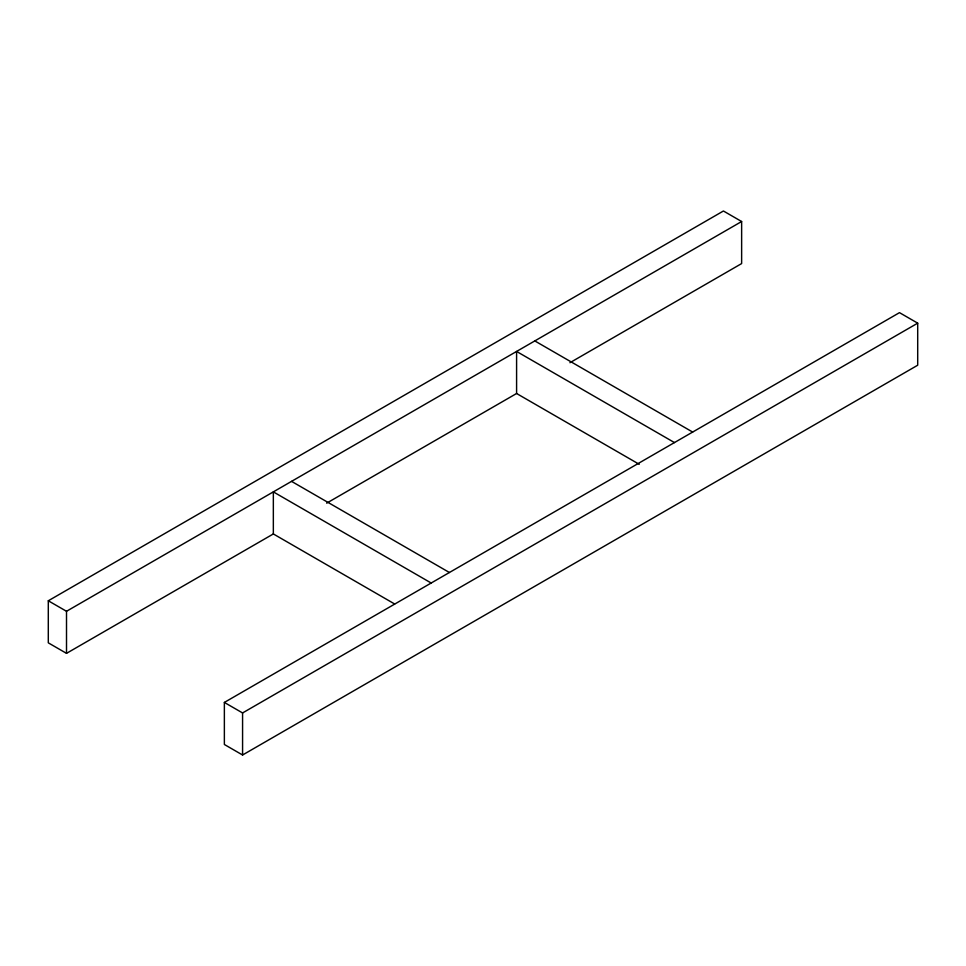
<?xml version="1.0" encoding="UTF-8"?>
<svg xmlns="http://www.w3.org/2000/svg" width="966" height="966" viewBox="0 0 966 966"><rect width="100%" height="100%" fill="white"/><g stroke="black" fill="none" stroke-linecap="round" stroke-linejoin="round"><path stroke-width="1.45" d="M394.659 603.991L273.342 533.944L66.509 653.354L48.3 642.837L48.3 600.78L723.425 210.999L741.634 221.516L741.634 263.573L569.928 362.709M48.3 600.78L66.509 611.285L741.634 221.516M326.677 503.153L516.593 393.5L639.226 464.296M224.366 702.427L899.491 312.646L917.7 323.163L917.7 365.22L242.575 755.001L224.366 744.484L224.366 702.427L242.575 712.944L917.7 323.163M534.814 340.926L692.658 432.056M674.449 442.573L516.593 351.443L516.593 393.5M291.551 481.37L449.407 572.5M431.186 583.017L273.342 491.875L273.342 533.944M242.575 712.944L242.575 755.001M66.509 611.285L66.509 653.354"/></g></svg>
